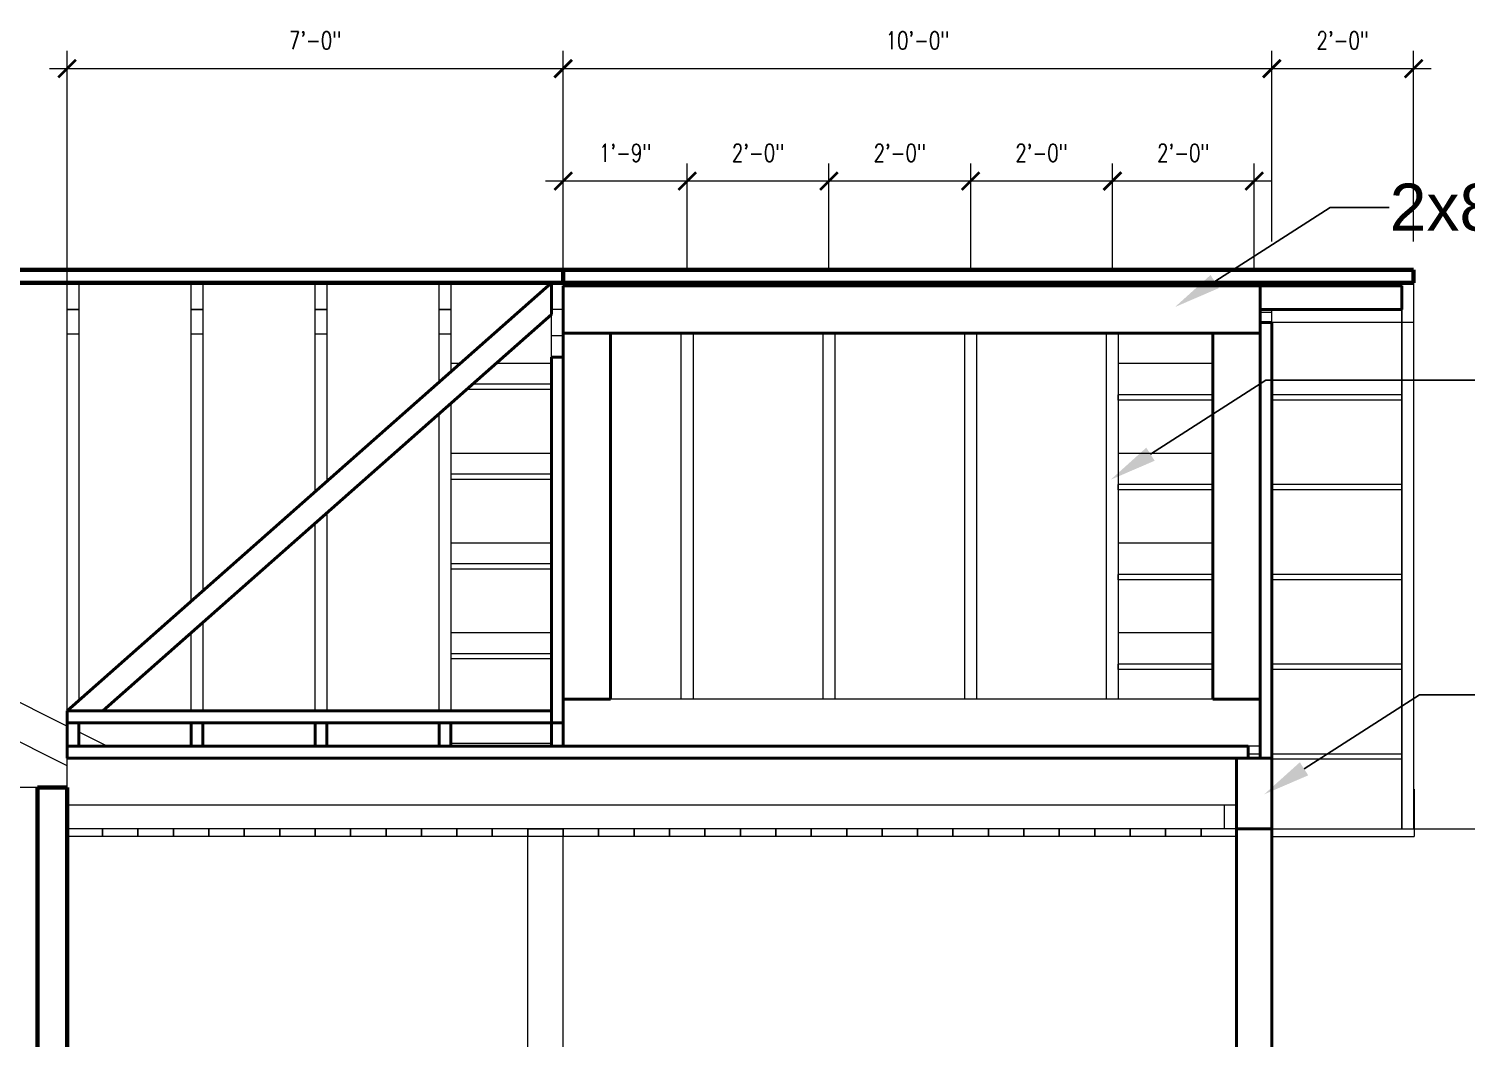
# Model space of a CAD drawing. Header units: inches. Extents: x -562 to 8953, y -6490 to -2066.
# Drawn here: x 2100 to 2343.4, y -4084.3 to -3913.3 of the extents above; entities that cross this region are included whole.
import ezdxf
from ezdxf import colors
from ezdxf.entities.mleader import LeaderData, LeaderLine
from ezdxf.math import Vec2, Vec3

# ---------------------------------------------------------------- set-up
doc = ezdxf.new("R2010")
doc.units = ezdxf.units.IN
doc.header["$MEASUREMENT"] = 0
for name, color, linetype, lineweight in [('A-CLNG', 13, 'Continuous', 18), ('A-COLS', 52, 'Continuous', 9), ('A-ROOF', 132, 'Continuous', 18), ('I-WALL', 25, 'Continuous', 18)]:
    doc.layers.add(name, color=color, linetype=linetype, lineweight=lineweight)
doc.styles.add('Arch-Dim', font='romans.shx', dxfattribs={"width": 0.75})
doc.dimstyles.new('Aec-Arch-I-48', dxfattribs={"dimscale": 48, "dimtxt": 0.1875, "dimasz": 0.0625, "dimexe": 0.0625, "dimexo": 0.25, "dimgap": 0.0625, "dimtad": 1, "dimdec": 1, "dimzin": 3, "dimdsep": 46, "dimlunit": 4, "dimtxsty": 'Arch-Dim', "dimblk": 'ARCHTICK', "dimcen": 0.09375, "dimdle": 0.0625, "dimclrd": 1, "dimclre": 1, "dimclrt": 1, "dimazin": 2, "dimtfac": 1, "dimtdec": 1, "dimtix": 1, "dimtmove": 1, "dimatfit": 2, "dimfxl": 1, "dimtolj": 1, "dimtzin": 0, "dimlwd": 5, "dimlwe": 5, "dimarcsym": 0})
doc.dimstyles.new('Copy(2) of Aec-Arch-I-48', dxfattribs={"dimscale": 48, "dimtxt": 0.0625, "dimasz": 0.0625, "dimexe": 0.0625, "dimexo": 0.25, "dimgap": 0.0625, "dimtad": 1, "dimdec": 1, "dimzin": 3, "dimdsep": 46, "dimlunit": 4, "dimtxsty": 'Arch-Dim', "dimblk": 'ARCHTICK', "dimcen": 0.09375, "dimdle": 0.0625, "dimclrd": 1, "dimclre": 1, "dimclrt": 1, "dimazin": 2, "dimtfac": 1, "dimtdec": 1, "dimtix": 1, "dimtmove": 1, "dimatfit": 2, "dimfxl": 1, "dimtolj": 1, "dimtzin": 0, "dimlwd": 5, "dimlwe": 5, "dimarcsym": 0})

# ---------------------------------------------------------------- blocks, each defined once
blk = doc.blocks.new('_ArchTick')
at = {"color": 0, "linetype": 'ByBlock', "lineweight": 100, "const_width": 0.15}
blk.add_lwpolyline([(-0.5, -0.5), (0.5, 0.5)], dxfattribs=at)
blk = doc.blocks.new('*D227')
at = {"color": 1, "linetype": 'Continuous', "lineweight": 5, "transparency": 16777216}
for p, q in [((2106.45, -4029.87), (2106.45, -3917.1)), ((2190.45, -3944.89), (2190.45, -3917.1)), ((2103.45, -3920.1), (2193.45, -3920.1))]:
    blk.add_line(p, q, dxfattribs=at)
at = {"layer": 'Defpoints', "color": 0, "transparency": 16777216}
for p in [(2190.45, -3920.1), (2190.45, -3956.89), (2106.45, -4041.87)]:
    blk.add_point(p, dxfattribs=at)
at = {"color": 1, "lineweight": 5, "transparency": 16777216, "xscale": 3, "yscale": 3, "zscale": 3, "rotation": 180}
blk.add_blockref('_ArchTick', (2106.45, -3920.1), dxfattribs=at)
at = {"color": 1, "lineweight": 5, "transparency": 16777216, "xscale": 3, "yscale": 3, "zscale": 3}
blk.add_blockref('_ArchTick', (2190.45, -3920.1), dxfattribs=at)
at = {"color": 1, "transparency": 16777216, "insert": (2148.45, -3915.32), "char_height": 3, "attachment_point": 5, "style": 'Arch-Dim'}
blk.add_mtext('\\A1;7\'-0"', dxfattribs=at)
blk = doc.blocks.new('*D228')
at = {"color": 1, "linetype": 'Continuous', "lineweight": 5, "transparency": 16777216}
for p, q in [((2190.45, -3954.12), (2190.45, -3936.15)), ((2211.45, -3954.12), (2211.45, -3936.15)), ((2214.45, -3939.15), (2187.45, -3939.15))]:
    blk.add_line(p, q, dxfattribs=at)
at = {"layer": 'Defpoints', "color": 0, "transparency": 16777216}
for p in [(2190.45, -3939.15), (2190.45, -3966.12), (2211.45, -3966.12)]:
    blk.add_point(p, dxfattribs=at)
at = {"color": 1, "lineweight": 5, "transparency": 16777216, "xscale": 3, "yscale": 3, "zscale": 3, "rotation": 180}
blk.add_blockref('_ArchTick', (2190.45, -3939.15), dxfattribs=at)
at = {"color": 1, "lineweight": 5, "transparency": 16777216, "xscale": 3, "yscale": 3, "zscale": 3}
blk.add_blockref('_ArchTick', (2211.45, -3939.15), dxfattribs=at)
at = {"color": 1, "transparency": 16777216, "insert": (2200.95, -3934.37), "char_height": 3, "attachment_point": 5, "style": 'Arch-Dim'}
blk.add_mtext('\\A1;1\'-9"', dxfattribs=at)
blk = doc.blocks.new('*D229')
at = {"color": 1, "linetype": 'Continuous', "lineweight": 5, "transparency": 16777216}
for p, q in [((2211.45, -3954.12), (2211.45, -3936.15)), ((2235.45, -3954.12), (2235.45, -3936.15)), ((2238.45, -3939.15), (2208.45, -3939.15))]:
    blk.add_line(p, q, dxfattribs=at)
at = {"layer": 'Defpoints', "color": 0, "transparency": 16777216}
for p in [(2211.45, -3939.15), (2211.45, -3966.12), (2235.45, -3966.12)]:
    blk.add_point(p, dxfattribs=at)
at = {"color": 1, "lineweight": 5, "transparency": 16777216, "xscale": 3, "yscale": 3, "zscale": 3, "rotation": 180}
blk.add_blockref('_ArchTick', (2211.45, -3939.15), dxfattribs=at)
at = {"color": 1, "lineweight": 5, "transparency": 16777216, "xscale": 3, "yscale": 3, "zscale": 3}
blk.add_blockref('_ArchTick', (2235.45, -3939.15), dxfattribs=at)
at = {"color": 1, "transparency": 16777216, "insert": (2223.45, -3934.37), "char_height": 3, "attachment_point": 5, "style": 'Arch-Dim'}
blk.add_mtext('\\A1;2\'-0"', dxfattribs=at)
blk = doc.blocks.new('*D230')
at = {"color": 1, "linetype": 'Continuous', "lineweight": 5, "transparency": 16777216}
for p, q in [((2235.45, -3954.12), (2235.45, -3936.15)), ((2259.45, -3954.12), (2259.45, -3936.15)), ((2262.45, -3939.15), (2232.45, -3939.15))]:
    blk.add_line(p, q, dxfattribs=at)
at = {"layer": 'Defpoints', "color": 0, "transparency": 16777216}
for p in [(2235.45, -3939.15), (2235.45, -3966.12), (2259.45, -3966.12)]:
    blk.add_point(p, dxfattribs=at)
at = {"color": 1, "lineweight": 5, "transparency": 16777216, "xscale": 3, "yscale": 3, "zscale": 3, "rotation": 180}
blk.add_blockref('_ArchTick', (2235.45, -3939.15), dxfattribs=at)
at = {"color": 1, "lineweight": 5, "transparency": 16777216, "xscale": 3, "yscale": 3, "zscale": 3}
blk.add_blockref('_ArchTick', (2259.45, -3939.15), dxfattribs=at)
at = {"color": 1, "transparency": 16777216, "insert": (2247.45, -3934.37), "char_height": 3, "attachment_point": 5, "style": 'Arch-Dim'}
blk.add_mtext('\\A1;2\'-0"', dxfattribs=at)
blk = doc.blocks.new('*D231')
at = {"color": 1, "linetype": 'Continuous', "lineweight": 5, "transparency": 16777216}
for p, q in [((2259.45, -3954.12), (2259.45, -3936.15)), ((2283.45, -3954.12), (2283.45, -3936.15)), ((2286.45, -3939.15), (2256.45, -3939.15))]:
    blk.add_line(p, q, dxfattribs=at)
at = {"layer": 'Defpoints', "color": 0, "transparency": 16777216}
for p in [(2259.45, -3939.15), (2259.45, -3966.12), (2283.45, -3966.12)]:
    blk.add_point(p, dxfattribs=at)
at = {"color": 1, "lineweight": 5, "transparency": 16777216, "xscale": 3, "yscale": 3, "zscale": 3, "rotation": 180}
blk.add_blockref('_ArchTick', (2259.45, -3939.15), dxfattribs=at)
at = {"color": 1, "lineweight": 5, "transparency": 16777216, "xscale": 3, "yscale": 3, "zscale": 3}
blk.add_blockref('_ArchTick', (2283.45, -3939.15), dxfattribs=at)
at = {"color": 1, "transparency": 16777216, "insert": (2271.45, -3934.37), "char_height": 3, "attachment_point": 5, "style": 'Arch-Dim'}
blk.add_mtext('\\A1;2\'-0"', dxfattribs=at)
blk = doc.blocks.new('*D232')
at = {"color": 1, "linetype": 'Continuous', "lineweight": 5, "transparency": 16777216}
for p, q in [((2283.45, -3954.12), (2283.45, -3936.15)), ((2307.45, -3954.12), (2307.45, -3936.15)), ((2310.45, -3939.15), (2280.45, -3939.15))]:
    blk.add_line(p, q, dxfattribs=at)
at = {"layer": 'Defpoints', "color": 0, "transparency": 16777216}
for p in [(2283.45, -3939.15), (2283.45, -3966.12), (2307.45, -3966.12)]:
    blk.add_point(p, dxfattribs=at)
at = {"color": 1, "lineweight": 5, "transparency": 16777216, "xscale": 3, "yscale": 3, "zscale": 3, "rotation": 180}
blk.add_blockref('_ArchTick', (2283.45, -3939.15), dxfattribs=at)
at = {"color": 1, "lineweight": 5, "transparency": 16777216, "xscale": 3, "yscale": 3, "zscale": 3}
blk.add_blockref('_ArchTick', (2307.45, -3939.15), dxfattribs=at)
at = {"color": 1, "transparency": 16777216, "insert": (2295.45, -3934.37), "char_height": 3, "attachment_point": 5, "style": 'Arch-Dim'}
blk.add_mtext('\\A1;2\'-0"', dxfattribs=at)
blk = doc.blocks.new('*D233')
at = {"color": 1, "linetype": 'Continuous', "lineweight": 5, "transparency": 16777216}
for p, q in [((2190.45, -3944.39), (2190.45, -3917.1)), ((2310.45, -3942.16), (2310.45, -3917.1)), ((2187.45, -3920.1), (2313.45, -3920.1))]:
    blk.add_line(p, q, dxfattribs=at)
at = {"layer": 'Defpoints', "color": 0, "transparency": 16777216}
for p in [(2310.45, -3920.1), (2310.45, -3954.16), (2190.45, -3956.39)]:
    blk.add_point(p, dxfattribs=at)
at = {"color": 1, "lineweight": 5, "transparency": 16777216, "xscale": 3, "yscale": 3, "zscale": 3, "rotation": 180}
blk.add_blockref('_ArchTick', (2190.45, -3920.1), dxfattribs=at)
at = {"color": 1, "lineweight": 5, "transparency": 16777216, "xscale": 3, "yscale": 3, "zscale": 3}
blk.add_blockref('_ArchTick', (2310.45, -3920.1), dxfattribs=at)
at = {"color": 1, "transparency": 16777216, "insert": (2250.45, -3915.32), "char_height": 3, "attachment_point": 5, "style": 'Arch-Dim'}
blk.add_mtext('\\A1;10\'-0"', dxfattribs=at)
blk = doc.blocks.new('*D235')
at = {"color": 1, "linetype": 'Continuous', "lineweight": 5, "transparency": 16777216}
for p, q in [((2352.68, -4164.87), (2352.68, -4045.87)), ((2322.45, -4048.87), (2355.68, -4048.87)), ((2322.45, -4161.87), (2355.68, -4161.87))]:
    blk.add_line(p, q, dxfattribs=at)
at = {"layer": 'Defpoints', "color": 0, "transparency": 16777216}
for p in [(2310.45, -4048.87), (2352.68, -4048.87), (2310.45, -4161.87)]:
    blk.add_point(p, dxfattribs=at)
at = {"color": 1, "lineweight": 5, "transparency": 16777216, "xscale": 3, "yscale": 3, "zscale": 3}
for p, rotation in [((2352.68, -4048.87), 90), ((2352.68, -4161.87), 270)]:
    blk.add_blockref('_ArchTick', p, dxfattribs=dict(at, rotation=rotation))
at = {"color": 1, "transparency": 16777216, "insert": (2344.32, -4105.37), "char_height": 9, "attachment_point": 5, "rotation": 90, "style": 'Arch-Dim'}
blk.add_mtext('\\A1;9\'-5"', dxfattribs=at)
blk = doc.blocks.new('*D236')
at = {"color": 1, "linetype": 'Continuous', "lineweight": 5, "transparency": 16777216}
for p, q in [((2310.45, -3949.37), (2310.45, -3917.1)), ((2334.45, -3949.37), (2334.45, -3917.1)), ((2307.45, -3920.1), (2337.45, -3920.1))]:
    blk.add_line(p, q, dxfattribs=at)
at = {"layer": 'Defpoints', "color": 0, "transparency": 16777216}
for p in [(2334.45, -3920.1), (2310.45, -3961.37), (2334.45, -3961.37)]:
    blk.add_point(p, dxfattribs=at)
at = {"color": 1, "lineweight": 5, "transparency": 16777216, "xscale": 3, "yscale": 3, "zscale": 3, "rotation": 180}
blk.add_blockref('_ArchTick', (2310.45, -3920.1), dxfattribs=at)
at = {"color": 1, "lineweight": 5, "transparency": 16777216, "xscale": 3, "yscale": 3, "zscale": 3}
blk.add_blockref('_ArchTick', (2334.45, -3920.1), dxfattribs=at)
at = {"color": 1, "transparency": 16777216, "insert": (2322.45, -3915.32), "char_height": 3, "attachment_point": 5, "style": 'Arch-Dim'}
blk.add_mtext('\\A1;2\'-0"', dxfattribs=at)

msp = doc.modelspace()

# ---------------------------------------------------------------- linework, layer by layer
at = {"layer": 'A-CLNG'}
for p, q in [((2310.45, -3963.1), (2310.45, -3960.87)), ((2332.45, -3960.87), (2310.45, -3960.87)), ((2332.45, -3960.87), (2332.45, -3963.1)), ((2332.45, -3963.1), (2310.45, -3963.1)), ((2332.45, -3963.1), (2332.45, -4048.87)), ((2310.45, -4048.87), (2332.45, -4048.87))]:
    msp.add_line(p, q, dxfattribs=at)
at = {"layer": 'A-COLS'}
for p, q in [((2106.45, -3960.87), (2106.45, -3956.39)), ((2108.45, -3956.39), (2106.45, -3956.39)), ((2108.45, -3956.39), (2108.45, -3960.87)), ((2127.45, -3960.87), (2127.45, -3956.39)), ((2129.45, -3956.39), (2127.45, -3956.39)), ((2129.45, -3956.39), (2129.45, -3960.87)), ((2148.45, -3960.87), (2148.45, -3956.39)), ((2150.45, -3956.39), (2148.45, -3956.39)), ((2150.45, -3956.39), (2150.45, -3960.87)), ((2169.45, -3960.87), (2169.45, -3956.39)), ((2171.45, -3956.39), (2169.45, -3956.39)), ((2171.45, -3956.39), (2171.45, -3960.87)), ((2188.45, -3960.87), (2188.45, -3956.39)), ((2190.45, -3956.39), (2188.45, -3956.39)), ((2190.45, -3956.39), (2190.45, -3960.87)), ((2332.45, -3963.1), (2332.45, -3956.39)), ((2332.45, -3956.39), (2334.45, -3956.39)), ((2334.45, -3956.39), (2334.45, -3963.1)), ((2106.45, -3965.01), (2106.45, -3960.87)), ((2106.45, -3960.87), (2108.45, -3960.87)), ((2108.45, -3960.87), (2106.45, -3960.87)), ((2108.45, -3960.87), (2108.45, -3965.01)), ((2127.45, -3965.01), (2127.45, -3960.87)), ((2127.45, -3960.87), (2129.45, -3960.87)), ((2129.45, -3960.87), (2127.45, -3960.87)), ((2129.45, -3960.87), (2129.45, -3965.01)), ((2148.45, -3965.01), (2148.45, -3960.87)), ((2148.45, -3960.87), (2150.45, -3960.87)), ((2150.45, -3960.87), (2148.45, -3960.87)), ((2150.45, -3960.87), (2150.45, -3965.01)), ((2169.45, -3965.01), (2169.45, -3960.87)), ((2169.45, -3960.87), (2171.45, -3960.87)), ((2171.45, -3960.87), (2169.45, -3960.87)), ((2171.45, -3960.87), (2171.45, -3965.01)), ((2188.45, -3965.34), (2188.45, -3960.87)), ((2190.45, -3960.87), (2188.45, -3960.87)), ((2190.45, -3960.87), (2188.45, -3960.87)), ((2190.45, -3960.87), (2190.45, -3965.34)), ((2308.45, -3961.37), (2310.45, -3961.37)), ((2106.45, -4028.87), (2106.45, -3965.01)), ((2106.45, -3965.01), (2108.45, -3965.01)), ((2108.45, -3965.01), (2108.45, -4027.1)), ((2127.45, -4010.31), (2127.45, -3965.01)), ((2127.45, -3965.01), (2129.45, -3965.01)), ((2129.45, -3965.01), (2129.45, -4008.54)), ((2148.45, -3991.75), (2148.45, -3965.01)), ((2148.45, -3965.01), (2150.45, -3965.01)), ((2150.45, -3965.01), (2150.45, -3989.98)), ((2169.45, -3973.19), (2169.45, -3965.01)), ((2169.45, -3965.01), (2171.45, -3965.01)), ((2171.45, -3965.01), (2171.45, -3971.42)), ((2210.45, -4026.87), (2210.45, -3964.89)), ((2212.45, -3964.89), (2212.45, -4026.87)), ((2234.45, -4026.87), (2234.45, -3964.89)), ((2236.45, -3964.89), (2236.45, -4026.87)), ((2258.45, -4026.87), (2258.45, -3964.89)), ((2260.45, -3964.89), (2260.45, -4026.87)), ((2282.45, -4026.87), (2282.45, -3964.89)), ((2284.45, -3964.89), (2284.45, -4026.87)), ((2332.45, -4048.87), (2332.45, -3963.1)), ((2334.45, -3963.1), (2332.45, -3963.1)), ((2334.45, -3963.1), (2334.45, -4048.87)), ((2190.45, -3965.34), (2188.45, -3965.34)), ((2188.45, -3968.96), (2188.45, -3965.34)), ((2190.45, -3965.34), (2188.45, -3965.34)), ((2190.45, -3965.34), (2190.45, -3968.96)), ((2171.45, -3969.99), (2173.07, -3969.99)), ((2179.11, -3969.99), (2188.45, -3969.99)), ((2188.45, -3968.96), (2190.45, -3968.96)), ((2284.45, -3969.99), (2300.45, -3969.99)), ((2188.45, -3974.46), (2174.05, -3974.46)), ((2188.45, -3973.57), (2175.06, -3973.57)), ((2171.45, -3976.76), (2171.45, -4028.87)), ((2284.45, -3976.25), (2284.45, -3975.36)), ((2300.45, -3975.36), (2284.45, -3975.36)), ((2300.45, -3976.25), (2284.45, -3976.25)), ((2332.45, -3975.36), (2310.45, -3975.36)), ((2332.45, -3976.25), (2310.45, -3976.25)), ((2332.45, -3975.36), (2332.45, -3976.25)), ((2169.45, -4028.87), (2169.45, -3978.52)), ((2171.45, -3985.2), (2188.45, -3985.2)), ((2284.45, -3985.2), (2300.45, -3985.2)), ((2188.45, -3988.77), (2171.45, -3988.77)), ((2188.45, -3989.67), (2171.45, -3989.67)), ((2284.45, -3991.46), (2284.45, -3990.56)), ((2300.45, -3990.56), (2284.45, -3990.56)), ((2300.45, -3991.46), (2284.45, -3991.46)), ((2332.45, -3990.56), (2310.45, -3990.56)), ((2332.45, -3991.46), (2310.45, -3991.46)), ((2332.45, -3990.56), (2332.45, -3991.46)), ((2150.45, -3995.32), (2150.45, -4028.87)), ((2148.45, -4028.87), (2148.45, -3997.08)), ((2171.45, -4000.4), (2188.45, -4000.4)), ((2284.45, -4000.4), (2300.45, -4000.4)), ((2188.45, -4003.98), (2171.45, -4003.98)), ((2188.45, -4004.87), (2171.45, -4004.87)), ((2284.45, -4006.66), (2284.45, -4005.77)), ((2300.45, -4005.77), (2284.45, -4005.77)), ((2332.45, -4005.77), (2310.45, -4005.77)), ((2332.45, -4005.77), (2332.45, -4006.66)), ((2300.45, -4006.66), (2284.45, -4006.66)), ((2332.45, -4006.66), (2310.45, -4006.66)), ((2127.45, -4028.87), (2127.45, -4015.64)), ((2129.45, -4013.88), (2129.45, -4028.87)), ((2171.45, -4015.61), (2188.45, -4015.61)), ((2284.45, -4015.61), (2300.45, -4015.61)), ((2188.45, -4019.19), (2171.45, -4019.19)), ((2188.45, -4020.08), (2171.45, -4020.08)), ((2284.45, -4021.87), (2284.45, -4020.97)), ((2300.45, -4020.97), (2284.45, -4020.97)), ((2332.45, -4020.97), (2310.45, -4020.97)), ((2332.45, -4020.97), (2332.45, -4021.87)), ((2300.45, -4021.87), (2284.45, -4021.87)), ((2332.45, -4021.87), (2310.45, -4021.87)), ((2190.45, -4034.87), (2190.45, -4026.87)), ((2308.45, -4026.87), (2190.45, -4026.87)), ((2308.45, -4026.87), (2308.45, -4034.87)), ((2188.45, -4034.39), (2171.45, -4034.39)), ((2308.45, -4034.87), (2190.45, -4034.87)), ((2106.45, -4044.87), (2106.45, -4036.87)), ((2304.45, -4036.87), (2106.45, -4036.87)), ((2304.45, -4036.87), (2304.45, -4044.87)), ((2308.45, -4036.18), (2306.46, -4036.18)), ((2332.45, -4036.18), (2310.45, -4036.18)), ((2332.45, -4037.07), (2310.45, -4037.07)), ((2332.45, -4036.18), (2332.45, -4037.07)), ((2334.56, -4042.16), (2334.45, -4042.16)), ((2334.56, -4042.16), (2334.56, -4050.16)), ((2304.45, -4044.87), (2106.45, -4044.87)), ((2302.45, -4048.87), (2302.45, -4044.87)), ((2302.45, -4048.87), (2106.45, -4048.87)), ((2112.45, -4048.87), (2106.45, -4048.87)), ((2112.45, -4050.16), (2106.45, -4050.16)), ((2112.45, -4050.16), (2112.45, -4048.87)), ((2118.45, -4048.87), (2112.45, -4048.87)), ((2112.45, -4048.87), (2112.45, -4050.16)), ((2118.45, -4050.16), (2112.45, -4050.16)), ((2118.45, -4050.16), (2118.45, -4048.87)), ((2124.45, -4048.87), (2118.45, -4048.87)), ((2118.45, -4048.87), (2118.45, -4050.16)), ((2124.45, -4050.16), (2118.45, -4050.16)), ((2124.45, -4050.16), (2124.45, -4048.87)), ((2130.45, -4048.87), (2124.45, -4048.87)), ((2124.45, -4048.87), (2124.45, -4050.16)), ((2130.45, -4050.16), (2124.45, -4050.16)), ((2130.45, -4050.16), (2130.45, -4048.87)), ((2136.45, -4048.87), (2130.45, -4048.87)), ((2130.45, -4048.87), (2130.45, -4050.16)), ((2136.45, -4050.16), (2130.45, -4050.16)), ((2136.45, -4050.16), (2136.45, -4048.87)), ((2142.45, -4048.87), (2136.45, -4048.87)), ((2136.45, -4048.87), (2136.45, -4050.16)), ((2142.45, -4050.16), (2136.45, -4050.16)), ((2142.45, -4050.16), (2142.45, -4048.87)), ((2148.45, -4048.87), (2142.45, -4048.87)), ((2142.45, -4048.87), (2142.45, -4050.16)), ((2148.45, -4050.16), (2142.45, -4050.16)), ((2148.45, -4050.16), (2148.45, -4048.87)), ((2154.45, -4048.87), (2148.45, -4048.87)), ((2148.45, -4048.87), (2148.45, -4050.16)), ((2154.45, -4050.16), (2148.45, -4050.16)), ((2154.45, -4050.16), (2154.45, -4048.87)), ((2160.45, -4048.87), (2154.45, -4048.87)), ((2154.45, -4048.87), (2154.45, -4050.16)), ((2160.45, -4050.16), (2154.45, -4050.16)), ((2160.45, -4050.16), (2160.45, -4048.87)), ((2166.45, -4048.87), (2160.45, -4048.87)), ((2160.45, -4048.87), (2160.45, -4050.16)), ((2166.45, -4050.16), (2160.45, -4050.16)), ((2166.45, -4050.16), (2166.45, -4048.87)), ((2172.45, -4048.87), (2166.45, -4048.87)), ((2166.45, -4048.87), (2166.45, -4050.16)), ((2172.45, -4050.16), (2166.45, -4050.16)), ((2172.45, -4050.16), (2172.45, -4048.87)), ((2178.45, -4048.87), (2172.45, -4048.87)), ((2172.45, -4048.87), (2172.45, -4050.16)), ((2178.45, -4050.16), (2172.45, -4050.16)), ((2178.45, -4050.16), (2178.45, -4048.87)), ((2184.45, -4048.87), (2178.45, -4048.87)), ((2178.45, -4048.87), (2178.45, -4050.16)), ((2184.45, -4050.16), (2178.45, -4050.16)), ((2184.45, -4048.87), (2190.45, -4048.87)), ((2184.45, -4161.87), (2184.45, -4048.87)), ((2184.45, -4050.16), (2184.45, -4048.87)), ((2190.45, -4048.87), (2184.45, -4048.87)), ((2184.45, -4048.87), (2184.45, -4050.16)), ((2190.45, -4050.16), (2184.45, -4050.16)), ((2190.45, -4161.87), (2190.45, -4048.87)), ((2190.45, -4050.16), (2190.45, -4048.87)), ((2196.45, -4048.87), (2190.45, -4048.87)), ((2190.45, -4048.87), (2190.45, -4050.16)), ((2196.45, -4050.16), (2190.45, -4050.16)), ((2196.45, -4050.16), (2196.45, -4048.87)), ((2202.45, -4048.87), (2196.45, -4048.87)), ((2196.45, -4048.87), (2196.45, -4050.16)), ((2202.45, -4050.16), (2196.45, -4050.16)), ((2202.45, -4050.16), (2202.45, -4048.87)), ((2208.45, -4048.87), (2202.45, -4048.87)), ((2202.45, -4048.87), (2202.45, -4050.16)), ((2208.45, -4050.16), (2202.45, -4050.16)), ((2208.45, -4050.16), (2208.45, -4048.87)), ((2214.45, -4048.87), (2208.45, -4048.87)), ((2208.45, -4048.87), (2208.45, -4050.16)), ((2214.45, -4050.16), (2208.45, -4050.16)), ((2214.45, -4050.16), (2214.45, -4048.87)), ((2220.45, -4048.87), (2214.45, -4048.87)), ((2214.45, -4048.87), (2214.45, -4050.16)), ((2220.45, -4050.16), (2214.45, -4050.16)), ((2220.45, -4050.16), (2220.45, -4048.87)), ((2226.45, -4048.87), (2220.45, -4048.87)), ((2220.45, -4048.87), (2220.45, -4050.16)), ((2226.45, -4050.16), (2220.45, -4050.16)), ((2226.45, -4050.16), (2226.45, -4048.87)), ((2232.45, -4048.87), (2226.45, -4048.87)), ((2226.45, -4048.87), (2226.45, -4050.16)), ((2232.45, -4050.16), (2226.45, -4050.16)), ((2232.45, -4050.16), (2232.45, -4048.87)), ((2238.45, -4048.87), (2232.45, -4048.87)), ((2232.45, -4048.87), (2232.45, -4050.16)), ((2238.45, -4050.16), (2232.45, -4050.16)), ((2238.45, -4050.16), (2238.45, -4048.87)), ((2244.45, -4048.87), (2238.45, -4048.87)), ((2238.45, -4048.87), (2238.45, -4050.16)), ((2244.45, -4050.16), (2238.45, -4050.16)), ((2244.45, -4050.16), (2244.45, -4048.87)), ((2250.45, -4048.87), (2244.45, -4048.87)), ((2244.45, -4048.87), (2244.45, -4050.16)), ((2250.45, -4050.16), (2244.45, -4050.16)), ((2250.45, -4050.16), (2250.45, -4048.87)), ((2256.45, -4048.87), (2250.45, -4048.87)), ((2250.45, -4048.87), (2250.45, -4050.16)), ((2256.45, -4050.16), (2250.45, -4050.16)), ((2256.45, -4050.16), (2256.45, -4048.87)), ((2262.45, -4048.87), (2256.45, -4048.87)), ((2256.45, -4048.87), (2256.45, -4050.16)), ((2262.45, -4050.16), (2256.45, -4050.16)), ((2262.45, -4050.16), (2262.45, -4048.87)), ((2268.45, -4048.87), (2262.45, -4048.87)), ((2262.45, -4048.87), (2262.45, -4050.16)), ((2268.45, -4050.16), (2262.45, -4050.16)), ((2268.45, -4050.16), (2268.45, -4048.87)), ((2274.45, -4048.87), (2268.45, -4048.87)), ((2268.45, -4048.87), (2268.45, -4050.16)), ((2274.45, -4050.16), (2268.45, -4050.16)), ((2274.45, -4050.16), (2274.45, -4048.87)), ((2280.45, -4048.87), (2274.45, -4048.87)), ((2274.45, -4048.87), (2274.45, -4050.16)), ((2280.45, -4050.16), (2274.45, -4050.16)), ((2280.45, -4050.16), (2280.45, -4048.87)), ((2286.45, -4048.87), (2280.45, -4048.87)), ((2280.45, -4048.87), (2280.45, -4050.16)), ((2286.45, -4050.16), (2280.45, -4050.16)), ((2286.45, -4050.16), (2286.45, -4048.87)), ((2292.45, -4048.87), (2286.45, -4048.87)), ((2286.45, -4048.87), (2286.45, -4050.16)), ((2292.45, -4050.16), (2286.45, -4050.16)), ((2292.45, -4050.16), (2292.45, -4048.87)), ((2298.45, -4048.87), (2292.45, -4048.87)), ((2292.45, -4048.87), (2292.45, -4050.16)), ((2298.45, -4050.16), (2292.45, -4050.16)), ((2298.45, -4050.16), (2298.45, -4048.87)), ((2304.45, -4048.87), (2298.45, -4048.87)), ((2298.45, -4048.87), (2298.45, -4050.16)), ((2304.45, -4050.16), (2298.45, -4050.16)), ((2310.45, -4050.16), (2334.56, -4050.16)), ((2332.45, -4048.87), (2334.45, -4048.87))]:
    msp.add_line(p, q, dxfattribs=at)
at = {"layer": 'A-COLS', "lineweight": 40}
for p, q in [((2188.45, -3956.39), (2106.45, -4028.87)), ((2188.45, -3961.73), (2188.45, -3956.39)), ((2190.45, -3956.89), (2190.45, -3964.89)), ((2308.45, -3956.89), (2190.45, -3956.89)), ((2332.45, -3956.89), (2308.45, -3956.89)), ((2308.45, -3956.89), (2308.45, -3960.87)), ((2308.45, -3964.89), (2308.45, -3956.89)), ((2332.45, -3960.87), (2332.45, -3956.89)), ((2112.49, -4028.87), (2188.45, -3961.73)), ((2308.45, -3960.87), (2332.45, -3960.87)), ((2190.45, -3964.89), (2190.45, -4026.87)), ((2198.45, -3964.89), (2190.45, -3964.89)), ((2190.45, -3964.89), (2308.45, -3964.89)), ((2198.45, -4026.87), (2198.45, -3964.89)), ((2300.45, -3964.89), (2300.45, -4026.87)), ((2308.45, -3964.89), (2300.45, -3964.89)), ((2308.45, -3963.1), (2308.45, -4036.87)), ((2310.45, -3963.1), (2308.45, -3963.1)), ((2308.45, -4026.87), (2308.45, -3964.89)), ((2310.45, -4036.87), (2310.45, -3963.1)), ((2188.45, -3968.96), (2188.45, -4030.87)), ((2190.45, -3968.96), (2188.45, -3968.96)), ((2190.45, -4030.87), (2190.45, -3968.96)), ((2190.45, -4026.87), (2198.45, -4026.87)), ((2300.45, -4026.87), (2308.45, -4026.87)), ((2106.45, -4028.87), (2106.45, -4030.87)), ((2188.45, -4028.87), (2106.45, -4028.87)), ((2106.45, -4028.87), (2112.49, -4028.87)), ((2106.45, -4030.87), (2188.45, -4030.87)), ((2106.45, -4030.87), (2106.45, -4034.87)), ((2108.45, -4030.87), (2106.45, -4030.87)), ((2108.45, -4034.87), (2108.45, -4030.87)), ((2127.45, -4030.87), (2127.45, -4034.87)), ((2129.45, -4030.87), (2127.45, -4030.87)), ((2129.45, -4034.87), (2129.45, -4030.87)), ((2148.45, -4030.87), (2148.45, -4034.87)), ((2150.45, -4030.87), (2148.45, -4030.87)), ((2150.45, -4034.87), (2150.45, -4030.87)), ((2169.45, -4030.87), (2169.45, -4034.87)), ((2171.45, -4030.87), (2169.45, -4030.87)), ((2171.45, -4034.87), (2171.45, -4030.87)), ((2188.45, -4030.87), (2188.45, -4028.87)), ((2188.45, -4030.87), (2190.45, -4030.87)), ((2188.45, -4030.87), (2188.45, -4034.87)), ((2190.45, -4030.87), (2188.45, -4030.87)), ((2190.45, -4034.87), (2190.45, -4030.87)), ((2306.46, -4034.87), (2106.45, -4034.87)), ((2106.45, -4034.87), (2106.45, -4036.87)), ((2106.45, -4034.87), (2108.45, -4034.87)), ((2127.45, -4034.87), (2129.45, -4034.87)), ((2148.45, -4034.87), (2150.45, -4034.87)), ((2169.45, -4034.87), (2171.45, -4034.87)), ((2188.45, -4034.87), (2190.45, -4034.87)), ((2306.46, -4036.87), (2306.46, -4034.87)), ((2106.45, -4036.87), (2306.46, -4036.87)), ((2310.45, -4036.87), (2304.45, -4036.87)), ((2304.45, -4036.87), (2304.45, -4048.87)), ((2308.45, -4036.87), (2310.45, -4036.87)), ((2310.45, -4048.87), (2310.45, -4036.87)), ((2310.45, -4048.87), (2304.45, -4048.87)), ((2304.45, -4048.87), (2304.45, -4161.87)), ((2304.45, -4048.87), (2310.45, -4048.87)), ((2310.45, -4161.87), (2310.45, -4048.87))]:
    msp.add_line(p, q, dxfattribs=at)
at = {"layer": 'A-ROOF', "lineweight": 60}
for p, q in [((2334.45, -3954.16), (1956.34, -3954.16)), ((2190.45, -3956.39), (2190.45, -3954.16)), ((2334.45, -3956.39), (2334.45, -3954.16)), ((1956.34, -3956.39), (2334.45, -3956.39))]:
    msp.add_line(p, q, dxfattribs=at)
at = {"layer": 'A-ROOF'}
for p, q in [((1956.34, -3956.39), (2106.45, -4031.45)), ((2106.45, -4038.16), (1956.34, -3963.1)), ((2108.45, -4032.45), (2113.29, -4034.87))]:
    msp.add_line(p, q, dxfattribs=at)
at = {"layer": 'I-WALL'}
msp.add_line((2101.45, -4041.87), (1751.45, -4041.87), dxfattribs=at)
at = {"layer": 'I-WALL', "lineweight": 60}
for p, q in [((2101.45, -4041.87), (2101.45, -4196.87)), ((2106.45, -4041.87), (2101.45, -4041.87)), ((2106.45, -4196.87), (2106.45, -4041.87))]:
    msp.add_line(p, q, dxfattribs=at)

# ---------------------------------------------------------------- dimensions: what is measured, and where the dimension line sits
for base, p1, p2, picture, middle in [((2190.45, -3920.1), (2106.45, -4041.87), (2190.45, -3956.89), '*D227', (2148.45, -3915.32)), ((2310.45, -3920.1), (2190.45, -3956.39), (2310.45, -3954.16), '*D233', (2250.45, -3915.32)), ((2334.45, -3920.1), (2310.45, -3961.37), (2334.45, -3961.37), '*D236', (2322.45, -3915.32)), ((2190.45, -3939.15), (2211.45, -3966.12), (2190.45, -3966.12), '*D228', (2200.95, -3934.37)), ((2211.45, -3939.15), (2235.45, -3966.12), (2211.45, -3966.12), '*D229', (2223.45, -3934.37)), ((2235.45, -3939.15), (2259.45, -3966.12), (2235.45, -3966.12), '*D230', (2247.45, -3934.37)), ((2259.45, -3939.15), (2283.45, -3966.12), (2259.45, -3966.12), '*D231', (2271.45, -3934.37)), ((2283.45, -3939.15), (2307.45, -3966.12), (2283.45, -3966.12), '*D232', (2295.45, -3934.37))]:
    dim = msp.add_linear_dim(base=base, p1=p1, p2=p2, dimstyle='Copy(2) of Aec-Arch-I-48')
    dim.commit()
    dim.dimension.update_dxf_attribs({"geometry": picture, "text_midpoint": middle})
dim = msp.add_linear_dim(base=(2352.68, -4048.87), p1=(2310.45, -4161.87), p2=(2310.45, -4048.87), angle=90, dimstyle='Aec-Arch-I-48')
dim.commit()
dim.dimension.update_dxf_attribs({"geometry": '*D235', "text_midpoint": (2344.32, -4105.37)})

# ---------------------------------------------------------------- leaders
ml = msp.add_multileader_mtext('Standard')
ml.set_content("{\\fArial|b0|i0|c0|p34;2x8'' PINE RIDGE}", color=256)
ml.set_leader_properties()
ml.build(insert=Vec2(0, 0))
ml.multileader.update_dxf_attribs({"text_right_attachment_type": 6, "dogleg_length": 10, "arrow_head_size": 8})
ctx = ml.context
ctx.base_point, ctx.char_height, ctx.arrow_head_size, ctx.landing_gap_size, ctx.plane_origin = Vec3(2330.32, -3943.64), 8, 8, 0.09, Vec3(2295.33, -3960.48)
ctx.right_attachment = 6
notes = []
notes.append((ctx, [(0, (1, 1, 0), (2320.32, -3943.64), (1, 0), 10, [(0, [(2294.04, -3960.48)], 0, [])])]))
ctx.mtext.insert, ctx.mtext.flow_direction = Vec3(2330.41, -3939.57), 5
ml = msp.add_multileader_mtext('Standard')
ml.set_content("{\\fArial|b0|i0|c0|p34;2x6'' PINE RAFTER @ 2' O.C.}", color=256)
ml.set_leader_properties()
ml.build(insert=Vec2(0, 0))
ml.multileader.update_dxf_attribs({"text_right_attachment_type": 6, "dogleg_length": 10, "arrow_head_size": 8})
ctx = ml.context
ctx.base_point, ctx.char_height, ctx.arrow_head_size, ctx.landing_gap_size, ctx.plane_origin = Vec3(2351.42, -3972.87), 8, 8, 0.09, Vec3(2284.45, -3989.72)
ctx.right_attachment = 6
notes.append((ctx, [(0, (1, 1, 0), (2309.44, -3972.87), (1, 0), 41.98, [(0, [(2283.16, -3989.72)], 0, [])])]))
ctx.mtext.insert, ctx.mtext.flow_direction = Vec3(2351.51, -3967.69), 5
ml = msp.add_multileader_mtext('Standard')
ml.set_content("{\\fArial|b0|i0|c0|p34;6x12'' GIRDER}", color=256)
ml.set_leader_properties()
ml.build(insert=Vec2(0, 0))
ml.multileader.update_dxf_attribs({"text_right_attachment_type": 6, "dogleg_length": 10, "arrow_head_size": 8})
ctx = ml.context
ctx.base_point, ctx.char_height, ctx.arrow_head_size, ctx.landing_gap_size, ctx.plane_origin = Vec3(2345.45, -4026.15), 8, 8, 0.09, Vec3(2310.45, -4043)
ctx.right_attachment = 6
notes.append((ctx, [(0, (1, 1, 0), (2335.45, -4026.15), (1, 0), 10, [(0, [(2309.16, -4043)], 0, [])])]))
ctx.mtext.insert, ctx.mtext.flow_direction = Vec3(2345.54, -4022.08), 5
for ctx, leaders in notes:
    for number, flags, end, landing, length, lines in leaders:
        leader = LeaderData()
        leader.index, (leader.has_last_leader_line, leader.has_dogleg_vector, leader.attachment_direction) = number, flags
        leader.last_leader_point, leader.dogleg_vector, leader.dogleg_length = Vec3(end), Vec3(landing), length
        for number, points, colour, breaks in lines:
            line = LeaderLine()
            line.index, line.vertices, line.color, line.breaks = number, Vec3.list(points), colors.encode_raw_color(colour), breaks
            leader.lines.append(line)
        ctx.leaders.append(leader)

doc.saveas('drawing.dxf')
